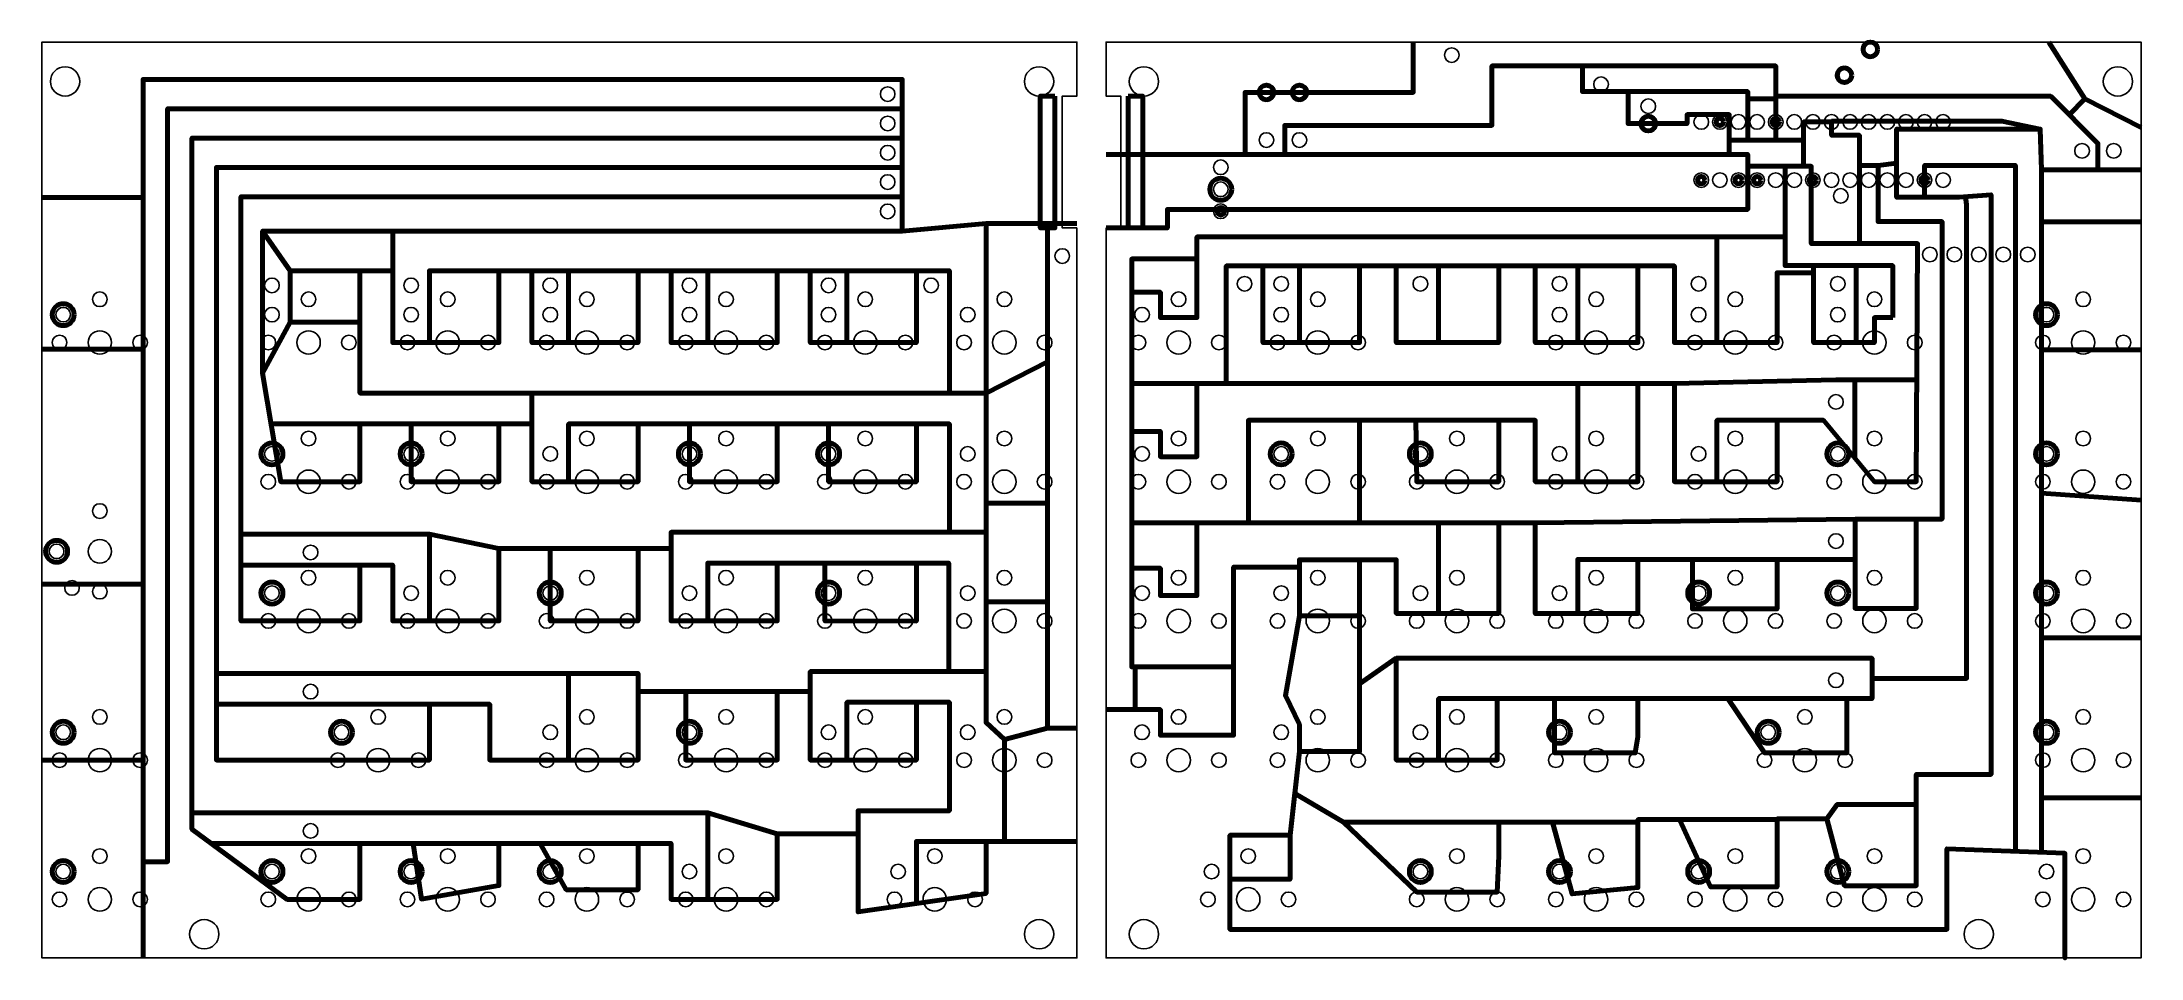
# Model space of a CAD drawing. Header units: millimetres. Extents: x -22 to 264, y -3 to 122.
import ezdxf

# ---------------------------------------------------------------- set-up
doc = ezdxf.new("R2010")
doc.units = ezdxf.units.MM
doc.layers.add('pcb-cuts', color=211, linetype='Continuous')
doc.layers.add('toolpath-pcb-bottom', color=155, linetype='Continuous', lineweight=200)

msp = doc.modelspace()

# ---------------------------------------------------------------- linework, layer by layer
at = {"layer": 'pcb-cuts'}
for points in [[(119.15, 96.38), (119.15, -3.25), (-22.15, -3.25), (-22.15, 121.75), (119.15, 121.75), (119.15, 114.38), (117.15, 114.38), (117.15, 96.38)], [(123.15, 96.38), (125.15, 96.38), (125.15, 114.38), (123.15, 114.38), (123.15, 121.75), (264.45, 121.75), (264.45, -3.25), (123.15, -3.25)]]:
    msp.add_lwpolyline(points, close=True, dxfattribs=at)
for centre, radius in [((170.34, 119.97), 1), ((227.49, 120.76), 1), ((-19, 116.38), 2), ((114, 116.38), 2), ((128.3, 116.38), 2), ((223.96, 117.23), 1), ((261.3, 116.38), 2), ((93.32, 114.65), 1), ((145.04, 114.88), 1), ((149.54, 114.88), 1), ((190.72, 116), 1), ((197.17, 113), 1), ((204.41, 110.85), 1), ((206.95, 110.85), 1), ((209.49, 110.85), 1), ((212.03, 110.85), 1), ((214.57, 110.85), 1), ((217.11, 110.85), 1), ((219.65, 110.85), 1), ((222.19, 110.85), 1), ((224.73, 110.85), 1), ((227.27, 110.85), 1), ((229.81, 110.85), 1), ((232.35, 110.85), 1), ((234.89, 110.85), 1), ((237.43, 110.85), 1), ((93.32, 110.65), 1), ((145.04, 108.38), 1), ((149.54, 108.38), 1), ((197.17, 110.62), 1), ((93.32, 106.65), 1), ((256.4, 106.91), 1), ((260.73, 106.91), 1), ((93.32, 102.65), 1), ((138.8, 104.66), 1), ((204.41, 102.91), 1), ((206.95, 102.91), 1), ((209.49, 102.91), 1), ((212.03, 102.91), 1), ((214.57, 102.91), 1), ((217.11, 102.91), 1), ((219.65, 102.91), 1), ((222.19, 102.91), 1), ((224.73, 102.91), 1), ((227.27, 102.91), 1), ((229.81, 102.91), 1), ((232.35, 102.91), 1), ((234.89, 102.91), 1), ((237.43, 102.91), 1), ((138.8, 101.66), 1), ((223.46, 100.76), 1), ((93.32, 98.65), 1), ((138.8, 98.66), 1), ((117.15, 92.55), 1), ((235.62, 92.76), 1), ((238.96, 92.76), 1), ((242.3, 92.76), 1), ((245.64, 92.76), 1), ((248.98, 92.76), 1), ((9.25, 88.55), 1), ((28.25, 88.55), 1), ((47.25, 88.55), 1), ((66.25, 88.55), 1), ((85.25, 88.55), 1), ((99.25, 88.55), 1), ((142.05, 88.76), 1), ((147.05, 88.76), 1), ((166.05, 88.76), 1), ((185.05, 88.76), 1), ((204.05, 88.76), 1), ((223.05, 88.76), 1), ((-14.25, 86.65), 1), ((14.25, 86.65), 1), ((33.25, 86.65), 1), ((52.25, 86.65), 1), ((71.25, 86.65), 1), ((90.25, 86.65), 1), ((109.25, 86.65), 1), ((133.05, 86.65), 1), ((152.05, 86.65), 1), ((190.05, 86.65), 1), ((209.05, 86.65), 1), ((228.05, 86.65), 1), ((256.55, 86.65), 1), ((-19.25, 84.55), 1), ((9.25, 84.55), 1), ((28.25, 84.55), 1), ((47.25, 84.55), 1), ((66.25, 84.55), 1), ((85.25, 84.55), 1), ((104.25, 84.55), 1), ((128.05, 84.55), 1), ((147.05, 84.55), 1), ((185.05, 84.55), 1), ((204.05, 84.55), 1), ((223.05, 84.55), 1), ((251.55, 84.55), 1), ((-19.75, 80.75), 1), ((-14.25, 80.75), 1.6), ((-8.75, 80.75), 1), ((8.75, 80.75), 1), ((14.25, 80.75), 1.6), ((19.75, 80.75), 1), ((27.75, 80.75), 1), ((33.25, 80.75), 1.6), ((38.75, 80.75), 1), ((46.75, 80.75), 1), ((52.25, 80.75), 1.6), ((57.75, 80.75), 1), ((65.75, 80.75), 1), ((71.25, 80.75), 1.6), ((76.75, 80.75), 1), ((84.75, 80.75), 1), ((90.25, 80.75), 1.6), ((95.75, 80.75), 1), ((103.75, 80.75), 1), ((109.25, 80.75), 1.6), ((114.75, 80.75), 1), ((127.55, 80.75), 1), ((133.05, 80.75), 1.6), ((138.55, 80.75), 1), ((146.55, 80.75), 1), ((152.05, 80.75), 1.6), ((157.55, 80.75), 1), ((184.55, 80.75), 1), ((190.05, 80.75), 1.6), ((195.55, 80.75), 1), ((203.55, 80.75), 1), ((209.05, 80.75), 1.6), ((214.55, 80.75), 1), ((222.55, 80.75), 1), ((228.05, 80.75), 1.6), ((233.55, 80.75), 1), ((251.05, 80.75), 1), ((256.55, 80.75), 1.6), ((262.05, 80.75), 1), ((222.8, 72.65), 1), ((9.25, 65.55), 1), ((14.25, 67.65), 1), ((28.25, 65.55), 1), ((33.25, 67.65), 1), ((47.25, 65.55), 1), ((52.25, 67.65), 1), ((66.25, 65.55), 1), ((71.25, 67.65), 1), ((85.25, 65.55), 1), ((90.25, 67.65), 1), ((104.25, 65.55), 1), ((109.25, 67.65), 1), ((128.05, 65.55), 1), ((133.05, 67.65), 1), ((147.05, 65.55), 1), ((152.05, 67.65), 1), ((166.05, 65.55), 1), ((171.05, 67.65), 1), ((185.05, 65.55), 1), ((190.05, 67.65), 1), ((204.05, 65.55), 1), ((209.05, 67.65), 1), ((223.05, 65.55), 1), ((228.05, 67.65), 1), ((251.55, 65.55), 1), ((256.55, 67.65), 1), ((14.25, 61.75), 1.6), ((33.25, 61.75), 1.6), ((52.25, 61.75), 1.6), ((71.25, 61.75), 1.6), ((90.25, 61.75), 1.6), ((109.25, 61.75), 1.6), ((133.05, 61.75), 1.6), ((152.05, 61.75), 1.6), ((171.05, 61.75), 1.6), ((190.05, 61.75), 1.6), ((209.05, 61.75), 1.6), ((228.05, 61.75), 1.6), ((256.55, 61.75), 1.6), ((8.75, 61.75), 1), ((19.75, 61.75), 1), ((27.75, 61.75), 1), ((38.75, 61.75), 1), ((46.75, 61.75), 1), ((57.75, 61.75), 1), ((65.75, 61.75), 1), ((76.75, 61.75), 1), ((84.75, 61.75), 1), ((95.75, 61.75), 1), ((103.75, 61.75), 1), ((114.75, 61.75), 1), ((127.55, 61.75), 1), ((138.55, 61.75), 1), ((146.55, 61.75), 1), ((157.55, 61.75), 1), ((165.55, 61.75), 1), ((176.55, 61.75), 1), ((184.55, 61.75), 1), ((195.55, 61.75), 1), ((203.55, 61.75), 1), ((214.55, 61.75), 1), ((222.55, 61.75), 1), ((233.55, 61.75), 1), ((251.05, 61.75), 1), ((262.05, 61.75), 1), ((-14.25, 57.75), 1), ((222.8, 53.65), 1), ((-20.15, 52.25), 1), ((-14.25, 52.25), 1.6), ((14.53, 52.1), 1), ((14.25, 48.65), 1), ((33.25, 48.65), 1), ((52.25, 48.65), 1), ((71.25, 48.65), 1), ((90.25, 48.65), 1), ((109.25, 48.65), 1), ((133.05, 48.65), 1), ((152.05, 48.65), 1), ((171.05, 48.65), 1), ((190.05, 48.65), 1), ((209.05, 48.65), 1), ((228.05, 48.65), 1), ((256.55, 48.65), 1), ((-18.05, 47.25), 1), ((-14.25, 46.75), 1), ((9.25, 46.55), 1), ((28.25, 46.55), 1), ((47.25, 46.55), 1), ((66.25, 46.55), 1), ((85.25, 46.55), 1), ((104.25, 46.55), 1), ((128.05, 46.55), 1), ((147.05, 46.55), 1), ((166.05, 46.55), 1), ((185.05, 46.55), 1), ((204.05, 46.55), 1), ((223.05, 46.55), 1), ((251.55, 46.55), 1), ((8.75, 42.75), 1), ((14.25, 42.75), 1.6), ((19.75, 42.75), 1), ((27.75, 42.75), 1), ((33.25, 42.75), 1.6), ((38.75, 42.75), 1), ((46.75, 42.75), 1), ((52.25, 42.75), 1.6), ((57.75, 42.75), 1), ((65.75, 42.75), 1), ((71.25, 42.75), 1.6), ((76.75, 42.75), 1), ((84.75, 42.75), 1), ((90.25, 42.75), 1.6), ((95.75, 42.75), 1), ((103.75, 42.75), 1), ((109.25, 42.75), 1.6), ((114.75, 42.75), 1), ((127.55, 42.75), 1), ((133.05, 42.75), 1.6), ((138.55, 42.75), 1), ((146.55, 42.75), 1), ((152.05, 42.75), 1.6), ((157.55, 42.75), 1), ((165.55, 42.75), 1), ((171.05, 42.75), 1.6), ((176.55, 42.75), 1), ((184.55, 42.75), 1), ((190.05, 42.75), 1.6), ((195.55, 42.75), 1), ((203.55, 42.75), 1), ((209.05, 42.75), 1.6), ((214.55, 42.75), 1), ((222.55, 42.75), 1), ((228.05, 42.75), 1.6), ((233.55, 42.75), 1), ((251.05, 42.75), 1), ((256.55, 42.75), 1.6), ((262.05, 42.75), 1), ((222.8, 34.65), 1), ((14.53, 33.1), 1), ((-14.25, 29.65), 1), ((23.75, 29.65), 1), ((52.25, 29.65), 1), ((71.25, 29.65), 1), ((90.25, 29.65), 1), ((109.25, 29.65), 1), ((133.05, 29.65), 1), ((152.05, 29.65), 1), ((171.05, 29.65), 1), ((190.05, 29.65), 1), ((218.55, 29.65), 1), ((256.55, 29.65), 1), ((-19.25, 27.55), 1), ((18.75, 27.55), 1), ((47.25, 27.55), 1), ((66.25, 27.55), 1), ((85.25, 27.55), 1), ((104.25, 27.55), 1), ((128.05, 27.55), 1), ((147.05, 27.55), 1), ((166.05, 27.55), 1), ((185.05, 27.55), 1), ((213.55, 27.55), 1), ((251.55, 27.55), 1), ((-19.75, 23.75), 1), ((-14.25, 23.75), 1.6), ((-8.75, 23.75), 1), ((18.25, 23.75), 1), ((23.75, 23.75), 1.6), ((29.25, 23.75), 1), ((46.75, 23.75), 1), ((52.25, 23.75), 1.6), ((57.75, 23.75), 1), ((65.75, 23.75), 1), ((71.25, 23.75), 1.6), ((76.75, 23.75), 1), ((84.75, 23.75), 1), ((90.25, 23.75), 1.6), ((95.75, 23.75), 1), ((103.75, 23.75), 1), ((109.25, 23.75), 1.6), ((114.75, 23.75), 1), ((127.55, 23.75), 1), ((133.05, 23.75), 1.6), ((138.55, 23.75), 1), ((146.55, 23.75), 1), ((152.05, 23.75), 1.6), ((157.55, 23.75), 1), ((165.55, 23.75), 1), ((171.05, 23.75), 1.6), ((176.55, 23.75), 1), ((184.55, 23.75), 1), ((190.05, 23.75), 1.6), ((195.55, 23.75), 1), ((213.05, 23.75), 1), ((218.55, 23.75), 1.6), ((224.05, 23.75), 1), ((251.05, 23.75), 1), ((256.55, 23.75), 1.6), ((262.05, 23.75), 1), ((14.53, 14.1), 1), ((-14.25, 10.65), 1), ((14.25, 10.65), 1), ((33.25, 10.65), 1), ((52.25, 10.65), 1), ((71.25, 10.65), 1), ((99.75, 10.65), 1), ((142.55, 10.65), 1), ((171.05, 10.65), 1), ((190.05, 10.65), 1), ((209.05, 10.65), 1), ((228.05, 10.65), 1), ((256.55, 10.65), 1), ((-19.25, 8.55), 1), ((9.25, 8.55), 1), ((28.25, 8.55), 1), ((47.25, 8.55), 1), ((66.25, 8.55), 1), ((94.75, 8.55), 1), ((137.55, 8.55), 1), ((166.05, 8.55), 1), ((185.05, 8.55), 1), ((204.05, 8.55), 1), ((223.05, 8.55), 1), ((251.55, 8.55), 1), ((-19.75, 4.75), 1), ((-14.25, 4.75), 1.6), ((-8.75, 4.75), 1), ((8.75, 4.75), 1), ((14.25, 4.75), 1.6), ((19.75, 4.75), 1), ((27.75, 4.75), 1), ((33.25, 4.75), 1.6), ((38.75, 4.75), 1), ((46.75, 4.75), 1), ((52.25, 4.75), 1.6), ((57.75, 4.75), 1), ((65.75, 4.75), 1), ((71.25, 4.75), 1.6), ((76.75, 4.75), 1), ((94.25, 4.75), 1), ((99.75, 4.75), 1.6), ((105.25, 4.75), 1), ((137.05, 4.75), 1), ((142.55, 4.75), 1.6), ((148.05, 4.75), 1), ((165.55, 4.75), 1), ((171.05, 4.75), 1.6), ((176.55, 4.75), 1), ((184.55, 4.75), 1), ((190.05, 4.75), 1.6), ((195.55, 4.75), 1), ((203.55, 4.75), 1), ((209.05, 4.75), 1.6), ((214.55, 4.75), 1), ((222.55, 4.75), 1), ((228.05, 4.75), 1.6), ((233.55, 4.75), 1), ((251.05, 4.75), 1), ((256.55, 4.75), 1.6), ((262.05, 4.75), 1), ((0, 0), 2), ((114, 0), 2), ((128.3, 0), 2), ((242.3, 0), 2)]:
    msp.add_circle(centre, radius, dxfattribs=at)
at = {"layer": 'toolpath-pcb-bottom'}
for p, q in [((256.8, 114), (254.64, 111.84)), ((222.19, 110.85), (222.19, 110.98)), ((258.56, 104.31), (264.45, 104.31)), ((-8.35, 100.55), (-22.15, 100.55)), ((206.55, 95.15), (215.84, 95.15)), ((250.84, 97.22), (264.45, 97.22)), ((68.75, 90.55), (63.75, 90.55)), ((149.55, 91.21), (149.55, 80.75)), ((168.55, 91.21), (168.55, 80.75)), ((187.55, 91.21), (187.55, 80.75)), ((219.75, 90.26), (219.75, 91.25)), ((225.55, 80.75), (225.55, 91.25)), ((-8.35, 79.83), (-22.15, 79.83)), ((106.75, 73.85), (115.15, 78.13)), ((250.84, 79.77), (264.45, 79.77)), ((225.39, 75.65), (233.85, 75.65)), ((157.76, 70.15), (157.76, 56.15)), ((106.75, 58.82), (115.15, 58.82)), ((250.84, 60.18), (264.45, 59.25)), ((-8.35, 47.75), (-22.15, 47.75)), ((106.75, 45.35), (115.15, 45.35)), ((250.84, 40.43), (264.45, 40.43)), ((162.75, 37.65), (157.76, 34.18)), ((109.25, 26.58), (115.15, 28.11)), ((-8.35, 23.75), (-22.15, 23.75)), ((68.75, 16.58), (78.25, 13.68)), ((184.08, 15.29), (195.76, 15.29)), ((201.43, 15.64), (214.76, 15.64)), ((-8.35, 9.88), (-8.35, -3.25))]:
    msp.add_line(p, q, dxfattribs=at)
for points in [[(142.12, 106.41), (142.12, 114.88), (165.07, 114.88), (165.07, 121.75)], [(256.8, 114), (251.87, 121.75)], [(214.57, 114.35), (214.57, 118.5), (175.82, 118.5), (175.82, 110.38), (147.54, 110.38), (147.54, 106.41)], [(214.57, 113.99), (210.76, 113.99), (210.76, 115), (188.17, 115), (188.17, 118.5)], [(93.32, 112.65), (95.32, 112.65), (95.32, 116.65), (-8.35, 116.65), (-8.35, 9.88), (-5.01, 9.88), (-5.01, 112.65), (93.32, 112.65)], [(210.76, 108.36), (208.22, 108.36), (208.22, 111.85), (202.47, 111.85), (202.47, 110.62), (194.42, 110.62), (194.42, 115)], [(95.32, 112.65), (95.32, 108.65), (-1.67, 108.65), (-1.67, 19.06), (-1.67, 14.31), (11.32, 4.74), (21.25, 4.75), (21.25, 12.38), (28.51, 12.38), (29.65, 4.8), (40.25, 6.64), (40.25, 12.38), (45.88, 12.38), (49.43, 6.07), (59.25, 6.07), (59.25, 12.38), (63.75, 12.38), (63.75, 4.75), (78.25, 4.75), (78.25, 13.68), (89.28, 13.68), (89.28, 3.03), (106.75, 5.57), (106.75, 12.65), (119.15, 12.65)], [(214.57, 108.36), (210.76, 108.36), (210.76, 113.99)], [(250.84, 104.31), (258.56, 104.31), (258.56, 107.91), (252.12, 114.35), (214.57, 114.35), (214.57, 108.36), (218.38, 108.36)], [(256.8, 114), (264.45, 110.11)], [(218.38, 104.8), (218.38, 110.85), (222.19, 110.85), (222.19, 109.03), (226, 109.03), (226, 104.89)], [(222.19, 110.98), (245.46, 110.98), (250.68, 109.88)], [(250.84, 18.61), (250.84, 104.31), (250.68, 109.88), (231.08, 109.88), (231.08, 100.58), (234.89, 100.58)], [(82.75, 33.1), (78.25, 33.1), (78.25, 23.75), (65.75, 23.75), (65.75, 33.1), (59.25, 33.1), (59.25, 23.75), (38.99, 23.75), (38.99, 31.38), (30.75, 31.38), (30.75, 23.75), (1.67, 23.75), (1.67, 104.65), (95.32, 104.65), (95.32, 108.65)], [(210.76, 104.8), (210.76, 106.41), (123.15, 106.41)], [(208.22, 108.36), (208.22, 106.41)], [(101.67, 35.85), (101.67, 50.65), (97.25, 50.65), (97.25, 42.74), (84.75, 42.75), (84.75, 50.65), (78.25, 50.65), (78.25, 42.75), (63.75, 42.75), (63.75, 52.65), (59.25, 52.65), (59.25, 42.75), (47.25, 42.75), (47.25, 52.65), (40.25, 52.65), (40.25, 42.75), (25.75, 42.75), (25.75, 50.38), (21.25, 50.38), (21.25, 42.75), (5.01, 42.75), (5.01, 100.65), (95.32, 100.65), (95.32, 104.65)], [(215.84, 104.8), (210.76, 104.8), (210.76, 98.91), (131.52, 98.91), (131.52, 96.38), (123.15, 96.38)], [(148.9, 19.21), (155.54, 15.29), (165.55, 5.75), (176.55, 5.75), (176.76, 10.65), (176.76, 15.29), (184.08, 15.29), (186.77, 5.5), (195.76, 6.35), (195.76, 15.64), (201.43, 15.64), (205.68, 6.45), (214.76, 6.45), (214.76, 15.73), (221.55, 15.73), (223.98, 6.62), (233.76, 6.62), (233.76, 21.81), (243.97, 21.81), (243.97, 100.91), (239.63, 100.58), (234.89, 100.58), (234.89, 104.91), (247.31, 104.91), (247.31, 11.3)], [(195.76, 75.15), (200.75, 75.15), (200.75, 61.75), (214.76, 61.75), (214.76, 69.15), (214.76, 70.15), (221.09, 70.15), (228.05, 61.75), (233.76, 61.75), (233.95, 94.25), (226, 94.25), (226, 104.89), (228.54, 104.89), (228.54, 97.25), (237.29, 97.25), (237.29, 56.65), (233.76, 56.65)], [(230.55, 84.15), (230.55, 91.25), (215.84, 91.25), (215.84, 104.8), (218.38, 104.8), (219.42, 104.8), (219.42, 94.25), (226, 94.25)], [(228.54, 104.89), (231.08, 105.23)], [(97.25, 67.65), (97.25, 61.75), (85.25, 61.75), (85.25, 69.65), (78.25, 69.65), (78.25, 61.75), (66.25, 61.75), (66.25, 69.65), (59.25, 69.65), (59.25, 61.75), (44.75, 61.75), (44.75, 69.65), (40.25, 69.65), (40.25, 61.75), (28.25, 61.75), (28.25, 69.65), (21.25, 69.65), (21.25, 61.75), (10.46, 61.75), (7.96, 76.58), (7.96, 95.95), (95.32, 95.95), (95.32, 100.55)], [(227.73, 34.9), (240.63, 34.9), (240.63, 99.58), (240.48, 100.64)], [(11.75, 90.55), (7.96, 95.95)], [(25.75, 90.55), (25.75, 95.95)], [(95.32, 95.95), (106.75, 96.98)], [(115.15, 96.98), (106.75, 96.98), (106.75, 73.85)], [(119.15, 28.11), (115.15, 28.11), (115.15, 96.98), (119.15, 96.98)], [(126.65, 75.15), (126.65, 87.62), (130.55, 87.62), (130.55, 84.15), (135.55, 84.15), (135.55, 95.15), (206.55, 95.15), (206.55, 80.75), (200.75, 80.75), (200.75, 91.21), (139.55, 91.21), (139.55, 75.15)], [(126.65, 87.62), (126.65, 92.15), (135.55, 92.15)], [(21.25, 90.55), (11.75, 90.55), (11.75, 83.53), (21.25, 83.53)], [(101.75, 73.85), (101.75, 90.55), (97.25, 90.55), (97.25, 80.75), (82.75, 80.75), (82.75, 90.55), (78.25, 90.55), (78.25, 80.75), (63.75, 80.75), (63.75, 90.55), (59.25, 90.55), (59.25, 80.75), (44.75, 80.75), (44.75, 90.55), (40.25, 90.55), (40.25, 80.75), (25.75, 80.75), (25.75, 90.55), (21.25, 90.55), (21.25, 73.85), (44.75, 73.85)], [(40.25, 90.55), (30.75, 90.55), (30.75, 80.75)], [(49.75, 90.55), (44.75, 90.55)], [(59.25, 90.55), (49.75, 90.55), (49.75, 80.75)], [(78.25, 90.55), (68.75, 90.55), (68.75, 80.75)], [(87.75, 90.55), (82.75, 90.55)], [(97.25, 90.55), (87.75, 90.55), (87.75, 80.75)], [(144.55, 91.21), (144.55, 80.75), (157.76, 80.75), (157.76, 91.21)], [(162.75, 91.21), (162.75, 80.75), (176.76, 80.75), (176.76, 91.21)], [(181.75, 91.21), (181.75, 80.75), (195.76, 80.75), (195.76, 91.21)], [(206.55, 80.75), (214.76, 80.75), (214.76, 90.26), (219.75, 90.26), (219.75, 80.75), (228.05, 80.75), (228.05, 84.15), (230.55, 84.15)], [(11.75, 83.53), (7.96, 76.58)], [(126.65, 56.15), (126.65, 68.62), (130.55, 68.62), (130.55, 65.15), (135.55, 65.15), (135.55, 75.15), (187.55, 75.15), (187.55, 61.75), (181.75, 61.75), (181.75, 70.15), (142.57, 70.15), (142.57, 56.15)], [(126.65, 68.62), (126.65, 75.15), (135.55, 75.15)], [(187.55, 75.15), (195.76, 75.15), (195.76, 61.75), (187.55, 61.75)], [(200.75, 75.15), (222.8, 75.65), (225.39, 75.65), (225.39, 64.96)], [(106.75, 54.85), (106.75, 73.85), (44.75, 73.85), (44.75, 69.65)], [(21.25, 69.65), (9.13, 69.65)], [(40.25, 69.65), (28.25, 69.65)], [(59.25, 69.65), (49.75, 69.65), (49.75, 61.75)], [(78.25, 69.65), (66.25, 69.65)], [(97.25, 69.65), (85.25, 69.65)], [(97.25, 67.65), (97.25, 69.65), (101.75, 69.65), (101.75, 54.85)], [(165.45, 70.15), (165.55, 61.75), (176.76, 61.75), (176.76, 70.15)], [(206.55, 61.75), (206.55, 70.15), (214.76, 70.15)], [(5.01, 54.58), (30.75, 54.58), (30.75, 42.75)], [(30.75, 54.58), (40.25, 52.65)], [(63.75, 52.65), (63.75, 54.85), (106.75, 54.85), (106.75, 35.85)], [(127.09, 36.48), (126.65, 36.48), (126.65, 49.95), (130.55, 49.95), (130.55, 46.21), (135.55, 46.21), (135.55, 56.15), (168.55, 56.15), (168.55, 43.78), (162.75, 43.78), (162.75, 51.1), (149.55, 51.1), (149.55, 50.1)], [(135.55, 56.15), (126.65, 56.15), (126.65, 49.95)], [(168.55, 43.78), (176.76, 43.78), (176.76, 56.15), (168.55, 56.15)], [(176.76, 56.15), (181.75, 56.15), (181.75, 43.75), (187.55, 43.75), (187.55, 51.15), (225.42, 51.15), (225.42, 56.65), (181.75, 56.15)], [(225.42, 51.15), (225.42, 44.47), (233.76, 44.47), (233.76, 56.65), (225.42, 56.65)], [(47.25, 52.65), (59.25, 52.65)], [(22.25, 50.38), (5.01, 50.38)], [(78.25, 50.65), (68.75, 50.65), (68.75, 42.75)], [(97.25, 50.65), (84.75, 50.65)], [(148.26, 13.5), (149.55, 24.91), (149.55, 28.6), (147.62, 32.57), (149.55, 43.45), (149.55, 47.6), (149.55, 50.1), (140.55, 50.1), (140.55, 27.15), (130.55, 27.15), (130.55, 28.6), (130.55, 30.65), (123.15, 30.65)], [(149.55, 43.45), (157.76, 43.45), (157.76, 51.1)], [(187.55, 43.75), (195.76, 43.75), (195.76, 51.15)], [(203.2, 51.15), (203.2, 44.4), (214.76, 44.4), (214.76, 51.15)], [(149.55, 24.91), (157.76, 24.91), (157.76, 43.45)], [(1.67, 35.58), (49.75, 35.58), (49.75, 23.75)], [(49.75, 35.58), (59.25, 35.58), (59.25, 33.1)], [(89.28, 13.68), (89.28, 16.85), (101.75, 16.85), (101.75, 31.65), (87.75, 31.65), (87.75, 23.75), (82.75, 23.75), (82.75, 35.85), (106.75, 35.85), (106.75, 28.88), (109.25, 26.58), (109.25, 12.65)], [(127.09, 30.65), (127.09, 36.48), (140.55, 36.48)], [(65.75, 33.1), (78.25, 33.1)], [(87.75, 23.75), (97.25, 23.75), (97.25, 31.65)], [(168.55, 23.75), (176.55, 23.75), (176.55, 32.15)], [(184.39, 32.15), (184.39, 24.74), (195.39, 24.74), (195.76, 26.94), (195.76, 32.15)], [(208.05, 32.15), (213.05, 24.75), (224.26, 24.75), (224.26, 32.15)], [(30.75, 31.38), (1.67, 31.38)], [(221.55, 15.73), (222.98, 17.7), (233.76, 17.7)], [(250.84, 11.17), (250.84, 18.61), (264.45, 18.61)], [(68.75, 4.75), (68.75, 16.58), (-1.67, 16.58)], [(155.54, 15.29), (176.76, 15.29)], [(21.25, 12.38), (0.96, 12.38)], [(28.51, 12.38), (40.25, 12.38)], [(45.88, 12.38), (59.25, 12.38)], [(106.75, 12.65), (97.25, 12.65), (97.25, 4.19)], [(254.05, 8.55), (254.05, -3.25), (254.05, 11.05), (237.95, 11.65), (237.95, 0.65), (140.05, 0.65), (140.05, 10.65), (140.05, 13.5), (148.26, 13.5), (148.26, 7.5), (140.05, 7.5)]]:
    msp.add_lwpolyline(points, dxfattribs=at)
for points in [[(116.15, 114.38), (116.15, 96.38), (114.15, 96.38), (114.15, 114.38)], [(126.15, 114.38), (126.15, 96.38), (128.15, 96.38), (128.15, 114.38)], [(162.75, 31.15), (162.75, 37.65), (227.73, 37.65), (227.73, 32.15), (168.55, 32.15), (168.55, 23.75), (162.75, 23.75)]]:
    msp.add_lwpolyline(points, close=True, dxfattribs=at)
for centre, radius in [((227.49, 120.76), 1), ((223.96, 117.23), 1), ((145.04, 114.88), 1), ((149.54, 114.88), 1), ((197.17, 110.62), 1), ((206.95, 110.85), 0.5), ((214.57, 110.85), 0.5), ((204.41, 102.91), 0.5), ((209.49, 102.91), 0.5), ((212.03, 102.91), 0.5), ((219.65, 102.91), 0.5), ((234.89, 102.91), 0.5), ((138.8, 101.66), 1.5), ((138.8, 98.66), 0.5), ((-19.25, 84.55), 1.5), ((251.55, 84.55), 1.5), ((9.25, 65.55), 1.5), ((28.25, 65.55), 1.5), ((66.25, 65.55), 1.5), ((85.25, 65.55), 1.5), ((147.05, 65.55), 1.5), ((166.05, 65.55), 1.5), ((223.05, 65.55), 1.5), ((251.55, 65.55), 1.5), ((-20.15, 52.25), 1.5), ((9.25, 46.55), 1.5), ((47.25, 46.55), 1.5), ((85.25, 46.55), 1.5), ((204.05, 46.55), 1.5), ((223.05, 46.55), 1.5), ((251.55, 46.55), 1.5), ((-19.25, 27.55), 1.5), ((18.75, 27.55), 1.5), ((66.25, 27.55), 1.5), ((185.05, 27.55), 1.5), ((213.55, 27.55), 1.5), ((251.55, 27.55), 1.5), ((-19.25, 8.55), 1.5), ((9.25, 8.55), 1.5), ((28.25, 8.55), 1.5), ((47.25, 8.55), 1.5), ((166.05, 8.55), 1.5), ((185.05, 8.55), 1.5), ((204.05, 8.55), 1.5), ((223.05, 8.55), 1.5)]:
    msp.add_circle(centre, radius, dxfattribs=at)

doc.saveas('drawing.dxf')
